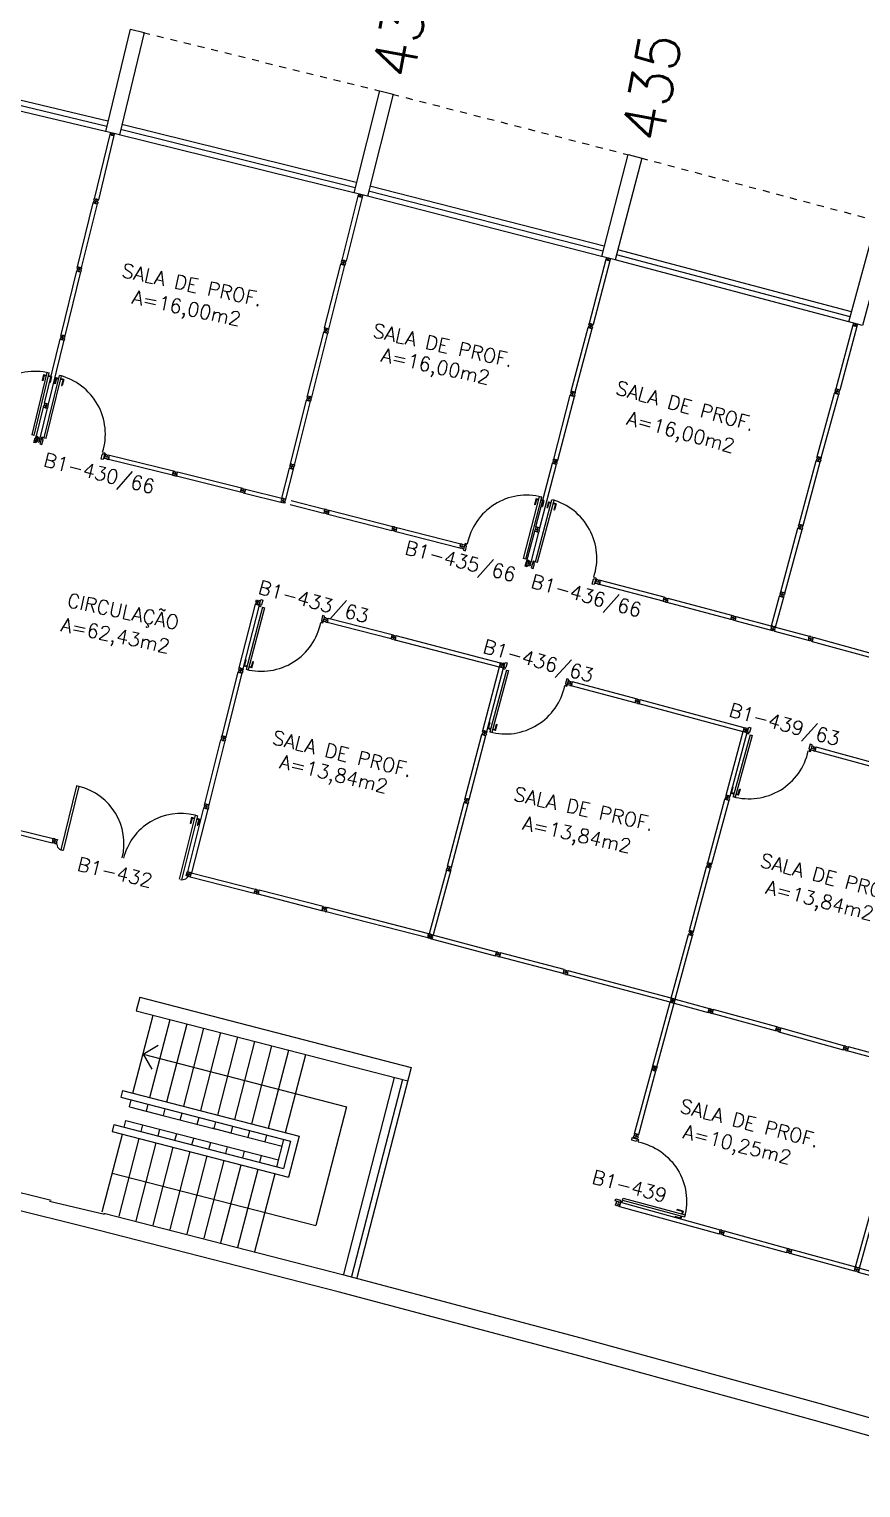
# Model space of a CAD drawing. Extents: x 26 to 324, y 73 to 188.
# Drawn here: x 280.2 to 292.07, y 145.77 to 166.57 of the extents above; entities that cross this region are included whole.
import ezdxf

# ---------------------------------------------------------------- set-up
doc = ezdxf.new("R2010")
doc.units = 0
doc.header["$LTSCALE"] = 0.01
doc.header["$MEASUREMENT"] = 0
doc.linetypes.add('HIDDEN2', pattern=[0.1875, 0.125, -0.0625])
doc.layers.get('0').update_dxf_attribs({"linetype": 'CONTINUOUS'})
doc.layers.get('DEFPOINTS').update_dxf_attribs({"linetype": 'CONTINUOUS'})
for name, color, linetype in [('BANC', 2, 'CONTINUOUS'), ('DIV', 2, 'CONTINUOUS'), ('ESC', 1, 'CONTINUOUS'), ('ESQ', 1, 'CONTINUOUS'), ('ESTR', 3, 'CONTINUOUS'), ('NOPILAR1', 2, 'CONTINUOUS'), ('PROJ', 1, 'HIDDEN2'), ('TEXTO', 2, 'CONTINUOUS'), ('TEXTO-ENDEREÇO', 2, 'CONTINUOUS'), ('USO1', 2, 'CONTINUOUS'), ('ÁREA', 2, 'CONTINUOUS')]:
    doc.layers.add(name, color=color, linetype=linetype)
doc.styles.add('1', font='romans.shx')
doc.styles.add('NOPILAR', font='simplex.shx', dxfattribs={"height": 0.6})
doc.styles.add('UNB-100', font='simplex.shx', dxfattribs={"height": 0.2})
doc.styles.add('UNB-100-1', font='simplex.shx', dxfattribs={"height": 0.2})
doc.dimstyles.new('1-600', dxfattribs={"dimtxt": 1.1, "dimasz": 2.5, "dimexe": 2, "dimexo": 4, "dimgap": 0.2, "dimtad": 1, "dimdec": 0, "dimzin": 4, "dimdsep": 46, "dimlunit": 6, "dimtxsty": '1', "dimblk1": 'NONE', "dimblk2": 'NONE', "dimsah": 1, "dimcen": 0, "dimclrd": 2, "dimclre": 2, "dimclrt": 2, "dimadec": 0, "dimazin": 0, "dimtfac": 1, "dimtdec": 0, "dimtmove": 2, "dimatfit": 3, "dimldrblk": 'NONE', "dimfxl": 0, "dimtolj": 1, "dimtzin": 0, "dimarcsym": 0})

# ---------------------------------------------------------------- blocks, each defined once
blk = doc.blocks.new('DIVMT-SLC')
for p, q in [((-0.03, 0.03), (-0.03, 0.006)), ((-0.008, 0.03), (-0.03, 0.03)), ((-0.0185, 0.006), (-0.03, 0.006)), ((-0.0185, -0.006), (-0.0185, 0.006)), ((-0.008, 0.03), (-0.008, 0.02)), ((-0.008, 0.02), (0.008, 0.02)), ((-0.0051, 0), (0.0051, 0)), ((0.0051, 0), (-0.0051, 0)), ((-0.0051, 0), (0.0051, 0)), ((0, -0.0051), (0, 0.0051)), ((0, 0.0051), (0, -0.0051)), ((0.008, 0.03), (0.008, 0.02)), ((0.008, 0.03), (0.03, 0.03)), ((0.0205, 0.006), (0.03, 0.006)), ((0.0205, -0.006), (0.0205, 0.006)), ((0.0205, 0.006), (0.0205, -0.006)), ((0.0205, 0.006), (0.03, 0.006)), ((0.97, 0.03), (0.03, 0.03)), ((0.03, 0.006), (0.03, 0.03)), ((0.03, -0.03), (0.03, 0.03)), ((0.03, -0.005), (0.03, 0.005)), ((0.97, -0.03), (0.97, 0.03)), ((0.97, 0.03), (0.97, 0.009)), ((0.97, 0.009), (0.97, 0.027)), ((0.9795, 0.006), (0.97, 0.006)), ((0.97, -0.005), (0.97, 0.005)), ((0.9795, 0.006), (0.9795, -0.006)), ((1.0051, 0), (0.9949, 0)), ((1, 0.0051), (1, -0.0051)), ((-0.0185, -0.006), (-0.03, -0.006)), ((-0.03, -0.03), (-0.03, -0.006)), ((-0.008, -0.03), (-0.03, -0.03)), ((-0.008, -0.03), (-0.008, -0.02)), ((-0.008, -0.02), (0.008, -0.02)), ((0.008, -0.03), (0.008, -0.02)), ((0.008, -0.03), (0.03, -0.03)), ((0.0205, -0.006), (0.03, -0.006)), ((0.0205, -0.006), (0.03, -0.006)), ((0.03, -0.006), (0.03, -0.03)), ((0.97, -0.03), (0.03, -0.03)), ((0.9795, -0.006), (0.97, -0.006)), ((0.97, -0.009), (0.97, -0.027))]:
    blk.add_line(p, q)
blk = doc.blocks.new('DIV-SLC')
for p, q in [((-0.0051, 0), (0.0051, 0)), ((0, -0.0051), (0, 0.0051)), ((0.0205, 0.006), (0.03, 0.006)), ((0.0205, -0.006), (0.0205, 0.006)), ((0.03, 0.03), (0.97, 0.03)), ((0.03, 0.03), (0.03, -0.03)), ((0.03, 0.009), (0.03, 0.027)), ((0.03, 0.005), (0.03, -0.005)), ((0.97, 0.03), (0.97, -0.03)), ((0.9795, 0.006), (0.97, 0.006)), ((0.97, 0.005), (0.97, -0.005)), ((0.9795, -0.006), (0.9795, 0.006)), ((1.0051, 0), (0.9949, 0)), ((0.9949, 0), (1.0051, 0)), ((1, -0.0051), (1, 0.0051)), ((0.0205, -0.006), (0.03, -0.006)), ((0.03, -0.03), (0.03, -0.009)), ((0.03, -0.009), (0.03, -0.027)), ((0.03, -0.03), (0.97, -0.03)), ((0.9795, -0.006), (0.97, -0.006))]:
    blk.add_line(p, q)
blk = doc.blocks.new('MTT-SLC')
for p, q in [((-0.008, 0.03), (-0.03, 0.03)), ((-0.03, 0.03), (-0.03, 0.006)), ((-0.0185, 0.006), (-0.03, 0.006)), ((-0.0185, -0.006), (-0.0185, 0.006)), ((-0.008, 0.03), (-0.008, 0.02)), ((-0.008, 0.02), (0.008, 0.02)), ((-0.0051, 0), (0.0051, 0)), ((0, -0.0051), (0, 0.0051)), ((0.008, 0.03), (0.03, 0.03)), ((0.008, 0.03), (0.008, 0.02)), ((0.0205, -0.006), (0.0205, 0.006)), ((0.0205, 0.006), (0.03, 0.006)), ((0.03, 0.006), (0.03, 0.03)), ((-0.03, -0.03), (-0.03, -0.006)), ((-0.0185, -0.006), (-0.03, -0.006)), ((-0.008, -0.03), (-0.03, -0.03)), ((-0.008, -0.02), (0.008, -0.02)), ((-0.008, -0.03), (-0.008, -0.02)), ((0.008, -0.03), (0.008, -0.02)), ((0.008, -0.03), (0.03, -0.03)), ((0.0205, -0.006), (0.03, -0.006)), ((0.03, -0.006), (0.03, -0.03))]:
    blk.add_line(p, q)
blk = doc.blocks.new('PDVDP-SLC')
for p, q in [((0.112, 0.84), (0.112, -0.1)), ((0.147, 0.84), (0.112, 0.84)), ((0.147, 0.84), (0.147, -0.1)), ((1.853, 0.84), (1.888, 0.84)), ((1.853, 0.84), (1.853, -0.1)), ((1.888, 0.84), (1.888, -0.1)), ((0.009, 0), (-0.009, 0)), ((0, -0.012), (0, 0.01)), ((0.147, -0.1), (0.112, -0.1))]:
    blk.add_line(p, q)
for centre, radius, start, end in [((0.148, -0.002), 0.843, 0, 90), ((1.853, -0.002), 0.843, 90, 180), ((0.131, 0), 0.101, 180, 270), ((1.87, 0), 0.101, 270, 0)]:
    blk.add_arc(centre, radius, start, end)
blk = doc.blocks.new('ESCBSL-SLC')
for p, q in [((0.005, 3.105), (4.007, 3.105)), ((0.005, 3.105), (0.005, 2.905)), ((4.007, 3.105), (4.007, 0.005)), ((0.005, 2.905), (4.007, 2.905)), ((0.254, 1.755), (0.254, 2.905)), ((0.504, 1.755), (0.504, 2.905)), ((0.754, 1.755), (0.754, 2.905)), ((1.004, 1.755), (1.004, 2.905)), ((1.254, 1.755), (1.254, 2.905)), ((1.504, 1.755), (1.504, 2.905)), ((1.754, 1.755), (1.754, 2.905)), ((2.004, 1.755), (2.004, 2.905)), ((2.254, 1.755), (2.254, 2.905)), ((2.504, 1.755), (2.504, 2.905)), ((3.807, 2.905), (3.807, 0.005)), ((3.927, 2.905), (3.927, 0.005)), ((0.102, 1.755), (2.702, 1.755)), ((0.102, 1.755), (0.102, 1.655)), ((2.702, 1.755), (2.702, 1.152)), ((0.102, 1.655), (2.602, 1.655)), ((0.254, 1.555), (0.254, 1.655)), ((0.254, 1.555), (0.747, 1.555)), ((0.504, 1.555), (0.504, 1.655)), ((0.747, 1.555), (1.533, 1.555)), ((0.754, 1.555), (0.754, 1.655)), ((1.004, 1.555), (1.004, 1.655)), ((1.254, 1.555), (1.254, 1.655)), ((1.468, 1.555), (1.745, 1.555)), ((1.504, 1.555), (1.504, 1.655)), ((1.745, 1.555), (2.504, 1.555)), ((1.754, 1.555), (1.754, 1.655)), ((2.004, 1.555), (2.004, 1.655)), ((2.254, 1.555), (2.254, 1.655)), ((2.504, 1.252), (2.504, 1.655)), ((2.602, 1.655), (2.602, 1.252)), ((0.102, 1.252), (2.602, 1.252)), ((0.102, 1.252), (0.102, 1.152)), ((0.254, 1.352), (2.504, 1.352)), ((0.254, 1.252), (0.254, 1.352)), ((0.504, 1.252), (0.504, 1.352)), ((0.754, 1.252), (0.754, 1.352)), ((1.004, 1.252), (1.004, 1.352)), ((1.254, 1.252), (1.254, 1.352)), ((1.504, 1.252), (1.504, 1.352)), ((1.754, 1.252), (1.754, 1.352)), ((2.004, 1.252), (2.004, 1.352)), ((2.254, 1.252), (2.254, 1.352)), ((0.102, 1.152), (2.702, 1.152)), ((0.254, 0.005), (0.254, 1.152)), ((0.504, 0.005), (0.504, 1.152)), ((0.754, 0.005), (0.754, 1.152)), ((1.004, 0.005), (1.004, 1.152)), ((1.254, 0.005), (1.254, 1.152)), ((1.504, 0.005), (1.504, 1.152)), ((1.754, 0.005), (1.754, 1.152)), ((2.004, 0.005), (2.004, 1.152)), ((2.254, 0.005), (2.254, 1.152)), ((2.504, 0.005), (2.504, 1.152))]:
    blk.add_line(p, q)
blk = doc.blocks.new('PDV2E-SLC')
at = {"layer": 'DIV', "color": 1}
for p, q in [((0.023, 0.925), (0.063, 0.925)), ((0.023, 0.925), (0.023, 0.835)), ((0.033, 0.835), (0.023, 0.835)), ((0.033, 0.915), (0.063, 0.915)), ((0.033, 0.915), (0.033, 0.835)), ((0.138, 0.925), (0.097, 0.925)), ((0.128, 0.915), (0.097, 0.915)), ((0.128, 0.915), (0.128, 0.835)), ((0.128, 0.835), (0.137, 0.835)), ((0.138, 0.925), (0.138, 0.835))]:
    blk.add_line(p, q, dxfattribs=at)
at = {"layer": 'DIV'}
for p, q in [((0.065, 0.05), (0.065, 0.965)), ((0.095, 0.965), (0.065, 0.965)), ((0.095, 0.05), (0.095, 0.965)), ((0.049, 0.05), (0.029, 0.05)), ((0.029, 0.05), (0.029, 0.035)), ((0.029, 0.035), (0.029, -0.035)), ((0.049, 0.02), (0.049, 0.05)), ((0.049, 0.02), (0.059, 0.02)), ((0.059, -0.05), (0.059, 0.02)), ((0.065, 0.05), (0.095, 0.05)), ((0.928, -0.05), (0.928, 0.02)), ((0.938, 0.02), (0.928, 0.02)), ((0.938, 0.05), (0.958, 0.05)), ((0.938, 0.02), (0.938, 0.05)), ((0.958, 0.05), (0.958, 0.035)), ((0.958, 0.035), (0.958, -0.035)), ((0.029, -0.035), (0.029, -0.05)), ((0.029, -0.05), (0.059, -0.05)), ((0.958, -0.05), (0.928, -0.05)), ((0.958, -0.035), (0.958, -0.05))]:
    blk.add_line(p, q, dxfattribs=at)
at = {"layer": 'DIV', "color": 1}
blk.add_arc((0.062, 0.1), 0.865, 356.6786, 90, dxfattribs=at)
blk = doc.blocks.new('DIVINI-SLC')
for p, q in [((-0.005, 0), (0.005, 0)), ((-0.005, 0), (0.005, 0)), ((0.008, 0.02), (0, 0.02)), ((0, 0.001), (0, 0.02)), ((0, -0.005), (0, 0.005)), ((0, -0.005), (0, 0.005)), ((0, -0.02), (0, 0.001)), ((0.008, 0.03), (0.03, 0.03)), ((0.008, 0.03), (0.008, 0.02)), ((0.02, 0.006), (0.03, 0.006)), ((0.02, 0.006), (0.02, -0.006)), ((0.02, -0.006), (0.02, 0.006)), ((0.02, 0.006), (0.03, 0.006)), ((0.02, -0.004), (0.02, 0.004)), ((0.023, 0.006), (0.027, 0.006)), ((0.03, -0.03), (0.03, 0.03)), ((0.03, 0.03), (0.03, -0.03)), ((0.03, 0.03), (0.97, 0.03)), ((0.03, 0.009), (0.03, 0.027)), ((0.03, 0.009), (0.03, 0.027)), ((0.03, -0.005), (0.03, 0.005)), ((0.03, 0.005), (0.03, -0.005)), ((0.97, 0.03), (0.97, -0.03)), ((0.98, 0.006), (0.97, 0.006)), ((0.97, 0.005), (0.97, -0.005)), ((0.98, -0.006), (0.98, 0.006)), ((0.995, 0), (1.005, 0)), ((1.005, 0), (0.995, 0)), ((1, -0.005), (1, 0.005)), ((0, -0.02), (0.008, -0.02)), ((0.008, -0.03), (0.008, -0.02)), ((0.008, -0.03), (0.03, -0.03)), ((0.02, -0.006), (0.03, -0.006)), ((0.02, -0.006), (0.03, -0.006)), ((0.023, -0.006), (0.027, -0.006)), ((0.03, -0.009), (0.03, -0.027)), ((0.03, -0.009), (0.03, -0.027)), ((0.03, -0.03), (0.03, -0.009)), ((0.03, -0.03), (0.97, -0.03)), ((0.98, -0.006), (0.97, -0.006))]:
    blk.add_line(p, q)
blk = doc.blocks.new('MDIVMT-SLC')
for p, q in [((-0.03, 0.03), (-0.03, 0.006)), ((-0.008, 0.03), (-0.03, 0.03)), ((-0.0185, 0.006), (-0.03, 0.006)), ((-0.0185, -0.006), (-0.0185, 0.006)), ((-0.008, 0.03), (-0.008, 0.02)), ((-0.008, 0.02), (0.008, 0.02)), ((-0.0051, 0), (0.0051, 0)), ((-0.0051, 0), (0.0051, 0)), ((0, -0.0051), (0, 0.0051)), ((0, -0.0051), (0, 0.0051)), ((0.008, 0.03), (0.008, 0.02)), ((0.008, 0.03), (0.03, 0.03)), ((0.0205, 0.006), (0.03, 0.006)), ((0.0205, -0.006), (0.0205, 0.006)), ((0.0205, 0.006), (0.03, 0.006)), ((0.0205, -0.006), (0.0205, 0.006)), ((0.03, 0.03), (0.03, -0.03)), ((0.03, 0.03), (0.47, 0.03)), ((0.03, 0.006), (0.03, 0.03)), ((0.03, 0.009), (0.03, 0.027)), ((0.03, 0.005), (0.03, -0.005)), ((0.47, 0.03), (0.47, -0.03)), ((0.4795, 0.006), (0.47, 0.006)), ((0.47, 0.005), (0.47, -0.005)), ((0.4795, -0.006), (0.4795, 0.006)), ((0.4949, 0), (0.5051, 0)), ((0.5051, 0), (0.4949, 0)), ((0.5, -0.0051), (0.5, 0.0051)), ((-0.0185, -0.006), (-0.03, -0.006)), ((-0.03, -0.03), (-0.03, -0.006)), ((-0.008, -0.03), (-0.03, -0.03)), ((-0.008, -0.03), (-0.008, -0.02)), ((-0.008, -0.02), (0.008, -0.02)), ((0.008, -0.03), (0.008, -0.02)), ((0.008, -0.03), (0.03, -0.03)), ((0.0205, -0.006), (0.03, -0.006)), ((0.0205, -0.006), (0.03, -0.006)), ((0.03, -0.006), (0.03, -0.03)), ((0.03, -0.03), (0.03, -0.009)), ((0.03, -0.009), (0.03, -0.027)), ((0.03, -0.03), (0.47, -0.03)), ((0.4795, -0.006), (0.47, -0.006))]:
    blk.add_line(p, q)
blk = doc.blocks.new('PDV2D-SLC')
at = {"layer": 'DIV'}
for p, q in [((0.03, 0.05), (0.06, 0.05)), ((0.03, 0.035), (0.03, 0.05)), ((0.03, -0.035), (0.03, 0.035)), ((0.06, 0.05), (0.06, -0.02)), ((0.941, 0.05), (0.941, -0.02)), ((0.971, 0.05), (0.941, 0.05)), ((0.971, 0.035), (0.971, 0.05)), ((0.971, -0.035), (0.971, 0.035)), ((0.03, -0.05), (0.03, -0.035)), ((0.05, -0.05), (0.03, -0.05)), ((0.05, -0.02), (0.06, -0.02)), ((0.05, -0.02), (0.05, -0.05)), ((0.079, -0.05), (0.109, -0.05)), ((0.079, -0.05), (0.079, -0.965)), ((0.109, -0.05), (0.109, -0.965)), ((0.951, -0.02), (0.941, -0.02)), ((0.951, -0.02), (0.951, -0.05)), ((0.951, -0.05), (0.971, -0.05)), ((0.971, -0.05), (0.971, -0.035)), ((0.109, -0.965), (0.079, -0.965))]:
    blk.add_line(p, q, dxfattribs=at)
at = {"layer": 'DIV', "color": 1}
for p, q in [((0.036, -0.925), (0.036, -0.835)), ((0.046, -0.835), (0.036, -0.835)), ((0.036, -0.925), (0.076, -0.925)), ((0.046, -0.915), (0.046, -0.835)), ((0.046, -0.915), (0.076, -0.915)), ((0.141, -0.915), (0.111, -0.915)), ((0.151, -0.925), (0.111, -0.925)), ((0.141, -0.915), (0.141, -0.835)), ((0.141, -0.835), (0.151, -0.835)), ((0.151, -0.925), (0.151, -0.835))]:
    blk.add_line(p, q, dxfattribs=at)
blk.add_arc((0.076, -0.1), 0.865, 270, 3.3214, dxfattribs=at)
blk = doc.blocks.new('*D31')
at = {"color": 2, "linetype": 'ByBlock'}
for p, q in [((264.745, 174.395), (265.62, 178.807)), ((300.445, 165.72), (301.692, 170.041))]:
    blk.add_line(p, q, dxfattribs=at)
blk.add_arc((180.759, -249.008), 434.15, 73.90244, 78.78048, dxfattribs=at)
at = {"layer": 'DEFPOINTS', "color": 0, "linetype": 'ByBlock'}
for p in [(289.253, 171.368), (263.967, 170.471), (263.675, 169), (299.336, 161.877), (298.92, 160.435)]:
    blk.add_point(p, dxfattribs=at)
at = {"color": 2, "linetype": 'ByBlock', "insert": (283.498, 173.772), "char_height": 1.1, "attachment_point": 5, "rotation": 346.3415, "style": '1'}
blk.add_mtext('\\A1;Serviço Social', dxfattribs=at)
blk = doc.blocks.new('_NONE')
at = {"color": 0, "linetype": 'ByBlock'}
blk.add_circle((0, 0), 0.25, dxfattribs=at)
blk = doc.blocks.new('PILAR-SLC')
blk.add_lwpolyline([(0.2, 0), (0.2, -1.5), (0, -1.5), (0, 0)], close=True)

msp = doc.modelspace()

# ---------------------------------------------------------------- linework, layer by layer
at = {"layer": 'BANC'}
for p, q in [((280.517, 149.867), (277.848, 150.528)), ((281.203, 149.44), (277.788, 150.285)), ((280.49, 149.856), (281.279, 149.673)), ((284.673, 148.808), (281.265, 149.682)), ((284.611, 148.566), (281.203, 149.44)), ((288.076, 147.904), (284.675, 148.807)), ((288.011, 147.662), (284.611, 148.566)), ((291.47, 146.971), (288.078, 147.903)), ((291.404, 146.73), (288.011, 147.662)), ((294.857, 146.009), (291.472, 146.971)), ((294.789, 145.769), (291.404, 146.73))]:
    msp.add_line(p, q, dxfattribs=at)
at = {"layer": 'DIV'}
for p, q in [((283.929, 160.372), (283.915, 160.314)), ((283.924, 160.348), (283.921, 160.338)), ((283.93, 160.335), (283.921, 160.337)), ((283.933, 160.346), (283.924, 160.349)), ((283.93, 160.335), (283.933, 160.346)), ((283.947, 160.337), (283.956, 160.334)), ((283.956, 160.334), (283.947, 160.337)), ((283.95, 160.331), (283.953, 160.341)), ((283.216, 159.969), (283.221, 159.992)), ((283.233, 159.989), (283.221, 159.992)), ((283.23, 160.027), (283.224, 160.004)), ((283.235, 160.001), (283.224, 160.004)), ((283.251, 160.022), (283.23, 160.027)), ((283.233, 159.989), (283.235, 160.001)), ((283.247, 159.992), (283.257, 159.989)), ((283.247, 159.992), (283.257, 159.989)), ((283.251, 160.022), (283.249, 160.012)), ((283.249, 160.012), (283.264, 160.008)), ((283.251, 159.986), (283.253, 159.996)), ((283.251, 159.986), (283.253, 159.996)), ((283.267, 160.018), (283.264, 160.008)), ((283.267, 160.018), (283.288, 160.013)), ((283.27, 159.98), (283.273, 159.992)), ((283.27, 159.98), (283.273, 159.992)), ((283.273, 159.992), (283.283, 159.989)), ((283.273, 159.992), (283.283, 159.989)), ((283.288, 160.013), (283.274, 159.954)), ((283.282, 159.988), (283.28, 159.979)), ((283.283, 159.989), (283.288, 160.013)), ((283.283, 159.992), (283.288, 160.01)), ((283.288, 160.013), (283.826, 159.881)), ((283.237, 159.963), (283.216, 159.969)), ((283.237, 159.963), (283.239, 159.973)), ((283.239, 159.973), (283.255, 159.969)), ((283.253, 159.96), (283.255, 159.969)), ((283.253, 159.96), (283.274, 159.954)), ((283.27, 159.98), (283.28, 159.978)), ((283.27, 159.98), (283.28, 159.978)), ((283.28, 159.978), (283.274, 159.954)), ((283.274, 159.954), (283.279, 159.975)), ((283.274, 159.954), (283.812, 159.823)), ((283.279, 159.975), (283.275, 159.957)), ((283.925, 159.794), (284.407, 159.67)), ((283.94, 159.852), (284.422, 159.728)), ((284.422, 159.728), (284.407, 159.67)), ((284.413, 159.694), (284.407, 159.67)), ((284.428, 159.665), (284.407, 159.67)), ((284.415, 159.704), (284.413, 159.695)), ((284.422, 159.691), (284.413, 159.694)), ((284.422, 159.691), (284.413, 159.694)), ((284.416, 159.705), (284.422, 159.728)), ((284.425, 159.703), (284.416, 159.705)), ((284.425, 159.703), (284.416, 159.705)), ((284.443, 159.723), (284.422, 159.728)), ((284.422, 159.691), (284.425, 159.703)), ((284.425, 159.703), (284.422, 159.691)), ((284.428, 159.665), (284.43, 159.675)), ((284.446, 159.671), (284.43, 159.675)), ((284.448, 159.691), (284.438, 159.693)), ((284.438, 159.693), (284.448, 159.691)), ((284.448, 159.691), (284.438, 159.693)), ((284.443, 159.723), (284.44, 159.713)), ((284.456, 159.709), (284.44, 159.713)), ((284.442, 159.687), (284.444, 159.697)), ((284.444, 159.697), (284.442, 159.687)), ((284.443, 159.661), (284.446, 159.671)), ((284.443, 159.661), (284.465, 159.655)), ((284.458, 159.719), (284.456, 159.709)), ((284.458, 159.719), (284.48, 159.714)), ((284.463, 159.693), (284.46, 159.682)), ((284.46, 159.682), (284.471, 159.679)), ((284.463, 159.693), (284.474, 159.69)), ((284.465, 159.655), (284.471, 159.679)), ((284.48, 159.714), (284.474, 159.69)), ((290.924, 158.546), (290.908, 158.488)), ((290.924, 158.546), (290.908, 158.488)), ((290.924, 158.509), (290.914, 158.511)), ((290.924, 158.509), (290.914, 158.511)), ((290.917, 158.522), (290.915, 158.512)), ((290.917, 158.522), (290.915, 158.512)), ((290.927, 158.521), (290.918, 158.523)), ((290.927, 158.521), (290.918, 158.523)), ((290.924, 158.509), (290.927, 158.521)), ((290.924, 158.509), (290.927, 158.521)), ((290.95, 158.508), (290.94, 158.511)), ((290.94, 158.511), (290.95, 158.508)), ((290.94, 158.511), (290.95, 158.508)), ((290.95, 158.508), (290.94, 158.511)), ((290.944, 158.505), (290.946, 158.514)), ((290.944, 158.505), (290.946, 158.514)), ((290.211, 158.153), (290.218, 158.176)), ((290.233, 158.148), (290.211, 158.153)), ((290.229, 158.174), (290.218, 158.176)), ((290.227, 158.211), (290.221, 158.188)), ((290.232, 158.185), (290.221, 158.188)), ((290.248, 158.206), (290.227, 158.211)), ((290.229, 158.174), (290.232, 158.185)), ((290.233, 158.148), (290.235, 158.157)), ((290.235, 158.157), (290.251, 158.153)), ((290.243, 158.176), (290.253, 158.173)), ((290.243, 158.176), (290.253, 158.173)), ((290.248, 158.206), (290.245, 158.196)), ((290.245, 158.196), (290.261, 158.192)), ((290.247, 158.17), (290.249, 158.18)), ((290.247, 158.17), (290.249, 158.18)), ((290.248, 158.144), (290.251, 158.153)), ((290.248, 158.144), (290.269, 158.138)), ((290.263, 158.202), (290.261, 158.192)), ((290.263, 158.202), (290.285, 158.196)), ((290.266, 158.164), (290.269, 158.175)), ((290.266, 158.164), (290.269, 158.175)), ((290.266, 158.164), (290.276, 158.161)), ((290.266, 158.164), (290.276, 158.161)), ((290.285, 158.196), (290.269, 158.138)), ((290.269, 158.175), (290.279, 158.173)), ((290.269, 158.175), (290.279, 158.173)), ((290.276, 158.161), (290.269, 158.138)), ((290.269, 158.138), (290.275, 158.158)), ((290.269, 158.138), (290.805, 157.997)), ((290.275, 158.158), (290.27, 158.141)), ((290.278, 158.172), (290.276, 158.162)), ((290.279, 158.173), (290.285, 158.196)), ((290.279, 158.176), (290.284, 158.193)), ((290.285, 158.196), (290.821, 158.055)), ((285.38, 157.934), (285.374, 157.911)), ((285.385, 157.908), (285.374, 157.911)), ((285.401, 157.929), (285.38, 157.934)), ((285.382, 157.896), (285.385, 157.908)), ((285.401, 157.929), (285.399, 157.919)), ((285.399, 157.919), (285.415, 157.915)), ((285.417, 157.925), (285.415, 157.915)), ((285.417, 157.925), (285.438, 157.919)), ((285.423, 157.861), (285.438, 157.919)), ((285.432, 157.896), (285.438, 157.919)), ((286.926, 157.533), (285.438, 157.919)), ((290.835, 157.989), (291.314, 157.857)), ((290.851, 158.046), (291.33, 157.915)), ((291.33, 157.915), (291.314, 157.857)), ((291.324, 157.892), (291.33, 157.915)), ((291.351, 157.909), (291.33, 157.915)), ((291.351, 157.909), (291.349, 157.9)), ((285.365, 157.876), (285.371, 157.899)), ((285.387, 157.87), (285.365, 157.876)), ((285.382, 157.896), (285.371, 157.899)), ((285.387, 157.87), (285.389, 157.88)), ((285.389, 157.88), (285.405, 157.876)), ((285.397, 157.899), (285.407, 157.896)), ((285.407, 157.896), (285.397, 157.899)), ((285.397, 157.899), (285.407, 157.896)), ((285.403, 157.903), (285.401, 157.893)), ((285.401, 157.893), (285.403, 157.903)), ((285.402, 157.867), (285.405, 157.876)), ((285.402, 157.867), (285.423, 157.861)), ((285.423, 157.898), (285.42, 157.887)), ((285.42, 157.887), (285.423, 157.898)), ((285.42, 157.887), (285.429, 157.884)), ((285.42, 157.887), (285.429, 157.884)), ((285.423, 157.898), (285.432, 157.896)), ((285.423, 157.898), (285.432, 157.896)), ((285.429, 157.884), (285.423, 157.861)), ((286.911, 157.475), (285.423, 157.861)), ((285.43, 157.885), (285.432, 157.895)), ((291.321, 157.88), (291.314, 157.857)), ((291.336, 157.851), (291.314, 157.857)), ((291.324, 157.891), (291.321, 157.881)), ((291.33, 157.878), (291.321, 157.88)), ((291.33, 157.878), (291.321, 157.88)), ((291.333, 157.889), (291.324, 157.892)), ((291.333, 157.889), (291.324, 157.892)), ((291.333, 157.889), (291.33, 157.878)), ((291.33, 157.878), (291.333, 157.889)), ((291.336, 157.851), (291.338, 157.861)), ((291.354, 157.857), (291.338, 157.861)), ((291.356, 157.877), (291.346, 157.879)), ((291.346, 157.879), (291.356, 157.877)), ((291.356, 157.877), (291.346, 157.879)), ((291.364, 157.895), (291.349, 157.9)), ((291.353, 157.883), (291.35, 157.873)), ((291.35, 157.873), (291.353, 157.883)), ((291.351, 157.847), (291.354, 157.857)), ((291.351, 157.847), (291.372, 157.841)), ((291.367, 157.905), (291.364, 157.895)), ((291.367, 157.905), (291.388, 157.899)), ((291.371, 157.879), (291.367, 157.867)), ((291.367, 157.867), (291.379, 157.864)), ((291.371, 157.879), (291.382, 157.876)), ((291.372, 157.841), (291.379, 157.864)), ((291.388, 157.899), (291.382, 157.876)), ((286.911, 157.475), (286.926, 157.533)), ((286.916, 157.496), (286.912, 157.478)), ((286.917, 157.499), (286.92, 157.509)), ((286.926, 157.496), (286.917, 157.498)), ((286.929, 157.508), (286.92, 157.51)), ((286.926, 157.533), (286.921, 157.513)), ((286.921, 157.513), (286.925, 157.53)), ((286.929, 157.508), (286.926, 157.496)), ((286.953, 157.496), (286.943, 157.498)), ((286.949, 157.502), (286.946, 157.492)), ((288.845, 156.966), (288.851, 156.989)), ((288.866, 156.96), (288.845, 156.966)), ((288.862, 156.986), (288.851, 156.989)), ((288.86, 157.024), (288.854, 157.001)), ((288.865, 156.998), (288.854, 157.001)), ((288.882, 157.018), (288.86, 157.024)), ((288.862, 156.986), (288.865, 156.998)), ((288.866, 156.96), (288.869, 156.97)), ((288.869, 156.97), (288.884, 156.966)), ((288.877, 156.988), (288.887, 156.986)), ((288.887, 156.986), (288.877, 156.988)), ((288.877, 156.988), (288.887, 156.986)), ((288.882, 157.018), (288.879, 157.009)), ((288.879, 157.009), (288.895, 157.004)), ((288.883, 156.992), (288.88, 156.982)), ((288.88, 156.982), (288.883, 156.992)), ((288.882, 156.956), (288.884, 156.966)), ((288.882, 156.956), (288.903, 156.95)), ((288.897, 157.014), (288.895, 157.004)), ((288.897, 157.014), (288.918, 157.008)), ((288.903, 156.988), (288.9, 156.976)), ((288.9, 156.976), (288.903, 156.988)), ((288.9, 156.976), (288.909, 156.974)), ((288.9, 156.976), (288.909, 156.974)), ((288.903, 156.95), (288.918, 157.008)), ((288.903, 156.988), (288.912, 156.985)), ((288.903, 156.988), (288.912, 156.985)), ((288.909, 156.974), (288.903, 156.95)), ((290.387, 156.552), (288.903, 156.95)), ((288.909, 156.975), (288.912, 156.984)), ((288.912, 156.985), (288.918, 157.008)), ((290.403, 156.61), (288.918, 157.008)), ((290.387, 156.552), (290.403, 156.61)), ((290.393, 156.572), (290.388, 156.555)), ((290.394, 156.576), (290.396, 156.586)), ((290.403, 156.573), (290.394, 156.575)), ((290.403, 156.61), (290.397, 156.59)), ((290.397, 156.59), (290.402, 156.607)), ((290.406, 156.584), (290.397, 156.587)), ((290.406, 156.584), (290.403, 156.573)), ((290.429, 156.572), (290.419, 156.575)), ((290.425, 156.578), (290.423, 156.568)), ((282.52, 155.333), (282.499, 155.245)), ((282.508, 155.243), (282.499, 155.245)), ((282.527, 155.321), (282.508, 155.243)), ((282.52, 155.333), (282.559, 155.323)), ((282.527, 155.321), (282.556, 155.314)), ((282.573, 155.361), (282.602, 155.354)), ((282.62, 155.298), (282.59, 155.305)), ((282.632, 155.306), (282.593, 155.315)), ((282.62, 155.298), (282.601, 155.221)), ((282.601, 155.221), (282.61, 155.218)), ((282.632, 155.306), (282.61, 155.218)), ((282.444, 154.497), (282.458, 154.555)), ((282.449, 154.517), (282.445, 154.5)), ((282.45, 154.521), (282.452, 154.531)), ((282.459, 154.518), (282.45, 154.52)), ((282.458, 154.555), (282.453, 154.535)), ((282.453, 154.535), (282.458, 154.552)), ((282.462, 154.53), (282.453, 154.532)), ((282.462, 154.53), (282.459, 154.518)), ((282.485, 154.518), (282.475, 154.52)), ((282.481, 154.524), (282.479, 154.514)), ((285.887, 153.614), (284.437, 153.986)), ((285.902, 153.672), (284.452, 154.044)), ((285.887, 153.614), (285.902, 153.672)), ((285.892, 153.634), (285.887, 153.617)), ((285.893, 153.638), (285.895, 153.648)), ((285.902, 153.635), (285.893, 153.637)), ((285.902, 153.672), (285.896, 153.652)), ((285.896, 153.652), (285.901, 153.669)), ((285.905, 153.646), (285.896, 153.649)), ((285.905, 153.646), (285.902, 153.635)), ((285.928, 153.634), (285.918, 153.637)), ((285.924, 153.64), (285.922, 153.63)), ((287.818, 153.101), (287.824, 153.124)), ((287.835, 153.121), (287.824, 153.124)), ((287.833, 153.159), (287.827, 153.136)), ((287.838, 153.133), (287.827, 153.136)), ((287.854, 153.153), (287.833, 153.159)), ((287.835, 153.121), (287.838, 153.133)), ((287.849, 153.124), (287.859, 153.121)), ((287.859, 153.121), (287.849, 153.124)), ((287.849, 153.124), (287.859, 153.121)), ((287.854, 153.153), (287.852, 153.144)), ((287.852, 153.144), (287.867, 153.14)), ((287.856, 153.127), (287.853, 153.117)), ((287.853, 153.117), (287.856, 153.127)), ((287.87, 153.149), (287.867, 153.14)), ((287.87, 153.149), (287.891, 153.144)), ((287.876, 153.123), (287.873, 153.111)), ((287.873, 153.111), (287.876, 153.123)), ((287.876, 153.086), (287.891, 153.144)), ((287.876, 153.123), (287.885, 153.12)), ((287.876, 153.123), (287.885, 153.12)), ((287.885, 153.12), (287.891, 153.144)), ((289.36, 152.754), (287.891, 153.144)), ((287.839, 153.095), (287.818, 153.101)), ((287.839, 153.095), (287.841, 153.105)), ((287.841, 153.105), (287.857, 153.101)), ((287.854, 153.091), (287.857, 153.101)), ((287.854, 153.091), (287.876, 153.086)), ((287.873, 153.111), (287.882, 153.109)), ((287.873, 153.111), (287.882, 153.109)), ((287.882, 153.109), (287.876, 153.086)), ((289.345, 152.696), (287.876, 153.086)), ((287.882, 153.11), (287.885, 153.119)), ((289.377, 152.719), (289.387, 152.717)), ((289.383, 152.723), (289.38, 152.713)), ((289.403, 152.718), (289.4, 152.707)), ((289.4, 152.707), (289.409, 152.704)), ((289.403, 152.681), (289.418, 152.739)), ((289.403, 152.718), (289.412, 152.716)), ((289.409, 152.705), (289.412, 152.715)), ((289.418, 152.739), (289.413, 152.719)), ((289.413, 152.719), (289.418, 152.736)), ((289.418, 152.739), (289.902, 152.607)), ((289.408, 152.701), (289.403, 152.684)), ((289.403, 152.681), (289.886, 152.549)), ((289.886, 152.549), (289.902, 152.607)), ((289.893, 152.572), (289.886, 152.549)), ((289.908, 152.543), (289.886, 152.549)), ((289.893, 152.573), (289.896, 152.582)), ((289.902, 152.569), (289.893, 152.572)), ((289.902, 152.569), (289.893, 152.572)), ((289.896, 152.583), (289.902, 152.607)), ((289.905, 152.581), (289.896, 152.583)), ((289.905, 152.581), (289.896, 152.583)), ((289.923, 152.601), (289.902, 152.607)), ((289.905, 152.581), (289.902, 152.569)), ((289.902, 152.569), (289.905, 152.581)), ((289.908, 152.543), (289.91, 152.553)), ((289.926, 152.548), (289.91, 152.553)), ((289.928, 152.568), (289.918, 152.571)), ((289.918, 152.571), (289.928, 152.568)), ((289.928, 152.568), (289.918, 152.571)), ((289.923, 152.601), (289.921, 152.591)), ((289.936, 152.587), (289.921, 152.591)), ((289.925, 152.575), (289.922, 152.565)), ((289.922, 152.565), (289.925, 152.575)), ((289.923, 152.539), (289.926, 152.548)), ((289.923, 152.539), (289.944, 152.533)), ((289.939, 152.597), (289.936, 152.587)), ((289.939, 152.597), (289.96, 152.591)), ((289.94, 152.559), (289.943, 152.571)), ((289.94, 152.559), (289.951, 152.556)), ((289.943, 152.571), (289.954, 152.568)), ((289.944, 152.533), (289.951, 152.556)), ((289.96, 152.591), (289.954, 152.568)), ((289.084, 151.73), (289.1, 151.788)), ((289.09, 151.75), (289.085, 151.733)), ((289.1, 151.751), (289.09, 151.753)), ((289.091, 151.754), (289.093, 151.764)), ((289.103, 151.762), (289.093, 151.765)), ((289.1, 151.788), (289.094, 151.768)), ((289.094, 151.768), (289.099, 151.785)), ((289.103, 151.762), (289.1, 151.751)), ((289.126, 151.75), (289.116, 151.753)), ((289.122, 151.756), (289.12, 151.746)), ((288.597, 149.821), (288.607, 149.819)), ((288.6, 149.815), (288.603, 149.825)), ((288.62, 149.809), (288.623, 149.82)), ((288.62, 149.809), (288.629, 149.806)), ((288.639, 149.841), (288.623, 149.783)), ((288.623, 149.82), (288.632, 149.818)), ((288.623, 149.783), (288.628, 149.803)), ((288.628, 149.803), (288.624, 149.786)), ((288.632, 149.817), (288.629, 149.807)), ((288.633, 149.821), (288.638, 149.838)), ((288.639, 149.841), (290.06, 149.45)), ((288.623, 149.783), (290.044, 149.392)), ((290.06, 149.45), (290.044, 149.392)), ((290.051, 149.415), (290.044, 149.392)), ((290.066, 149.387), (290.044, 149.392)), ((290.054, 149.426), (290.051, 149.416)), ((290.06, 149.413), (290.051, 149.415)), ((290.06, 149.413), (290.051, 149.415)), ((290.054, 149.427), (290.06, 149.45)), ((290.063, 149.425), (290.054, 149.427)), ((290.063, 149.425), (290.054, 149.427)), ((290.082, 149.444), (290.06, 149.45)), ((290.063, 149.425), (290.06, 149.413)), ((290.06, 149.413), (290.063, 149.425)), ((290.066, 149.387), (290.068, 149.396)), ((290.084, 149.392), (290.068, 149.396)), ((290.086, 149.412), (290.076, 149.415)), ((290.076, 149.415), (290.086, 149.412)), ((290.086, 149.412), (290.076, 149.415)), ((290.082, 149.444), (290.079, 149.435)), ((290.094, 149.43), (290.079, 149.435)), ((290.083, 149.418), (290.08, 149.408)), ((290.08, 149.408), (290.083, 149.418)), ((290.081, 149.382), (290.084, 149.392)), ((290.081, 149.382), (290.102, 149.376)), ((290.097, 149.44), (290.094, 149.43)), ((290.097, 149.44), (290.118, 149.434)), ((290.101, 149.414), (290.098, 149.403)), ((290.098, 149.403), (290.109, 149.4)), ((290.101, 149.414), (290.112, 149.411)), ((290.102, 149.376), (290.109, 149.4)), ((290.118, 149.434), (290.112, 149.411))]:
    msp.add_line(p, q, dxfattribs=at)
at = {"layer": 'ESC'}
for p, q in [((281.827, 151.955), (282.042, 152.082)), ((281.827, 151.955), (284.731, 151.204)), ((281.827, 151.955), (281.954, 151.74)), ((284.731, 151.204), (284.293, 149.508)), ((281.388, 150.259), (284.293, 149.508))]:
    msp.add_line(p, q, dxfattribs=at)
at = {"layer": 'ESQ'}
for p, q in [((281.326, 165.26), (277.972, 166.06)), ((281.291, 165.114), (277.937, 165.914)), ((281.309, 165.187), (277.955, 165.987)), ((284.869, 164.384), (281.522, 165.213)), ((284.833, 164.239), (281.486, 165.067)), ((284.851, 164.311), (281.504, 165.14)), ((288.367, 163.333), (285.027, 164.19)), ((288.385, 163.405), (285.045, 164.262)), ((288.404, 163.478), (285.064, 164.335)), ((291.912, 162.469), (288.579, 163.355)), ((291.931, 162.542), (288.599, 163.427)), ((291.893, 162.397), (288.56, 163.282))]:
    msp.add_line(p, q, dxfattribs=at)
at = {"layer": 'PROJ'}
for p, q in [((281.828, 166.528), (285.188, 165.696)), ((285.381, 165.647), (288.734, 164.787)), ((288.927, 164.737), (292.272, 163.848))]:
    msp.add_line(p, q, dxfattribs=at)

# ---------------------------------------------------------------- block references
at = {"layer": 'DIV'}
for name, p, rotation in [('DIVINI-SLC', (281.388, 165.091), 256.4349757123217), ('DIVMT-SLC', (281.153, 164.119), 256.1380592458077), ('DIVINI-SLC', (284.929, 164.214), 255.9471757123216), ('DIVINI-SLC', (288.463, 163.308), 255.4593757123216), ('DIVMT-SLC', (280.916, 163.147), 256.3892401987343), ('DIVMT-SLC', (284.686, 163.244), 255.6502592458077), ('DIVMT-SLC', (284.44, 162.275), 255.9014401987343), ('DIVMT-SLC', (288.212, 162.34), 255.1624592458077), ('DIVINI-SLC', (291.989, 162.371), 254.9715757123216), ('DIVMT-SLC', (280.68, 162.176), 256.3314040021593), ('PDV2D-SLC', (280.34, 160.713), 166.5068976035728), ('PDV2E-SLC', (280.34, 160.713), 346.0608582532916), ('DIVMT-SLC', (291.729, 161.405), 254.6746592458077), ('MTT-SLC', (280.443, 161.204), 346.0817436579633), ('DIVMT-SLC', (284.196, 161.305), 255.8436040021593), ('DIVMT-SLC', (287.958, 161.373), 255.4136401987343), ('MDIVMT-SLC', (280.325, 160.716), 76.34150666988074), ('DIVMT-SLC', (281.311, 160.473), 346.2337395974364), ('DIVMT-SLC', (287.705, 160.405), 255.3558040021593), ('DIVMT-SLC', (291.467, 160.44), 254.9258401987342), ('DIVMT-SLC', (282.282, 160.232), 346.0092679424476), ('MDIVMT-SLC', (283.829, 159.849), 75.85370666988075), ('MTT-SLC', (283.951, 160.336), 166.038406662322), ('PDV2D-SLC', (287.349, 158.946), 165.5312976035728), ('PDV2E-SLC', (287.349, 158.946), 345.0852582532916), ('DIVMT-SLC', (285.412, 159.443), 165.5944233087274), ('DIVMT-SLC', (286.38, 159.195), 165.6346485012792), ('MDIVMT-SLC', (287.325, 158.952), 75.36590666988074), ('MTT-SLC', (287.452, 159.437), 345.1061436579633), ('DIVMT-SLC', (291.206, 159.475), 254.8680040021593), ('DIVMT-SLC', (288.316, 158.69), 345.2581395974364), ('MTT-SLC', (290.945, 158.51), 165.062806662322), ('MTT-SLC', (290.945, 158.51), 165.062806662322), ('DIVMT-SLC', (283.465, 158.396), 255.8635788716892), ('PDV2D-SLC', (283.465, 158.396), 345.4697243570378), ('DIVMT-SLC', (289.282, 158.433), 345.0336679424477), ('MDIVMT-SLC', (290.814, 158.025), 74.87810666988074), ('DIVMT-SLC', (284.433, 158.147), 345.5743700636278), ('DIVMT-SLC', (292.315, 157.613), 164.6188233087274), ('DIVMT-SLC', (286.949, 157.502), 255.3757788716892), ('PDV2D-SLC', (286.949, 157.502), 344.9819243570378), ('DIVMT-SLC', (283.221, 157.426), 255.7988992112163), ('DIVMT-SLC', (287.915, 157.244), 345.0865700636278), ('DIVMT-SLC', (282.974, 156.457), 256.016120507288), ('DIVMT-SLC', (286.697, 156.534), 255.3110992112163), ('DIVMT-SLC', (290.425, 156.578), 254.8879788716892), ('PDV2D-SLC', (290.425, 156.578), 344.4941243570378), ('DIVMT-SLC', (291.39, 156.313), 344.5987700636278), ('PDVDP-SLC', (280.568, 154.992), 346.1034677403229), ('DIVMT-SLC', (290.165, 155.613), 254.8232992112163), ('DIVMT-SLC', (282.732, 155.487), 255.7767694566595), ('DIVMT-SLC', (286.442, 155.567), 255.528320507288), ('DIVMT-SLC', (280.568, 154.992), 166.0900103531744), ('MTT-SLC', (286.192, 154.599), 344.3555836926111), ('DIVMT-SLC', (289.902, 154.648), 255.040520507288), ('MTT-SLC', (282.48, 154.519), 163.7026000119584), ('DIV-SLC', (282.478, 154.519), 345.5636908866772), ('DIVMT-SLC', (283.447, 154.271), 345.568310756162), ('MTT-SLC', (284.415, 154.022), 255.3553255736038), ('MTT-SLC', (285.923, 153.635), 163.2148000119584), ('DIV-SLC', (285.921, 153.636), 345.0758908866773), ('DIVMT-SLC', (289.644, 153.682), 254.8011694566595), ('MTT-SLC', (286.888, 153.378), 345.1680948533148), ('DIVMT-SLC', (289.381, 152.717), 254.8984319865706), ('DIVMT-SLC', (289.923, 152.57), 344.7847817478429), ('MTT-SLC', (290.888, 152.307), 344.4201995950006), ('DIVMT-SLC', (289.121, 151.751), 254.9017629525587), ('MTT-SLC', (289.121, 151.751), 162.7270000119584), ('MTT-SLC', (288.86, 150.786), 345.1680948533148), ('MTT-SLC', (288.602, 149.82), 344.7133019818993), ('DIVMT-SLC', (292.28, 149.846), 254.3011694566594), ('DIVMT-SLC', (291.045, 149.147), 164.6522596204563), ('DIVMT-SLC', (292.01, 148.883), 164.7358718363569), ('DIVMT-SLC', (292.974, 148.619), 164.7358718363569)]:
    msp.add_blockref(name, p, dxfattribs=dict(at, rotation=rotation))
at = {"layer": 'DIV', "xscale": -1}
for name, p, rotation in [('DIVMT-SLC', (285.93, 153.634), 254.8078691992516), ('DIV-SLC', (287.855, 153.124), 345.2602988200017), ('DIVMT-SLC', (291.852, 152.038), 344.4201995950006), ('DIV-SLC', (292.816, 151.773), 344.5478616393623), ('PDV2E-SLC', (288.602, 149.821), 255.0096803706806)]:
    msp.add_blockref(name, p, dxfattribs=dict(at, rotation=rotation))
at = {"layer": 'ESC', "rotation": 345.5048653714537}
msp.add_blockref('ESCBSL-SLC', (280.997, 149.763), dxfattribs=at)
at = {"layer": 'ESTR'}
for p, rotation in [((281.649, 166.572), 346.3414634146344), ((285.203, 165.693), 345.8536585365847), ((288.749, 164.784), 345.3658536585357), ((292.288, 163.845), 344.8780487804885)]:
    msp.add_blockref('PILAR-SLC', p, dxfattribs=dict(at, rotation=rotation))

# ---------------------------------------------------------------- texts
at = {"layer": 'NOPILAR1', "style": 'NOPILAR'}
for s, p in [('432', (285.679, 165.84)), ('432', (285.679, 165.84)), ('435', (289.235, 164.932)), ('435', (289.235, 164.932))]:
    msp.add_text(s, height=0.6, rotation=79.5415, dxfattribs=at).set_placement(p)
at = {"layer": 'TEXTO', "style": 'UNB-100'}
for s, rotation, p in [('SALA DE PROF.', 348.0531, (281.511, 163.04)), ('SALA DE PROF.', 347.7507, (285.092, 162.183)), ('SALA DE PROF.', 344.8949, (288.554, 161.369)), ('CIRCULAÇÃO', 348.262, (280.73, 158.336)), ('SALA DE PROF.', 346.5212, (283.658, 156.379)), ('SALA DE PROF.', 347.5575, (287.101, 155.574)), ('SALA DE PROF.', 345.5973, (290.616, 154.628)), ('SALA DE PROF.', 345.5973, (289.471, 151.126))]:
    msp.add_text(s, height=0.2, rotation=rotation, dxfattribs=at).set_placement(p)
at = {"layer": 'TEXTO-ENDEREÇO', "style": 'UNB-100-1'}
for s, rotation, p in [('B1-430/66', 345.7585, (280.393, 160.343)), ('B1-435/66', 345.6352, (285.545, 159.091)), ('B1-436/66', 344.625, (287.343, 158.613)), ('B1-433/63', 344.625, (283.453, 158.527)), ('B1-436/63', 344.625, (286.659, 157.683)), ('B1-439/63', 344.625, (290.171, 156.777)), ('B1-432', 346.6602, (280.873, 154.575)), ('B1-439', 345.0198, (288.216, 150.114))]:
    msp.add_text(s, height=0.2, rotation=rotation, dxfattribs=at).set_placement(p)
at = {"layer": 'ÁREA', "style": 'UNB-100'}
for s, rotation, p in [('A=16,00m2', 348.0531, (281.655, 162.661)), ('A=16,00m2', 347.7507, (285.208, 161.836)), ('A=16,00m2', 344.8949, (288.712, 160.937)), ('A=62,43m2', 348.262, (280.64, 157.99)), ('A=13,84m2', 346.5212, (283.758, 156.037)), ('A=13,84m2', 347.5575, (287.225, 155.158)), ('A=13,84m2', 345.5973, (290.693, 154.247)), ('A=10,25m2', 345.9813, (289.515, 150.759))]:
    msp.add_text(s, height=0.2, rotation=rotation, dxfattribs=at).set_placement(p)

# ---------------------------------------------------------------- dimensions: what is measured, and where the dimension line sits
at = {"layer": 'USO1'}
dim = msp.add_angular_dim_2l(base=(289.253, 171.368), line1=((263.967, 170.471), (263.675, 169)), line2=((298.92, 160.435), (299.336, 161.877)), text='Serviço Social', dimstyle='1-600', override={"dimazin": 1}, dxfattribs=at)
dim.commit()
dim.dimension.update_dxf_attribs({"geometry": '*D31', "text_midpoint": (283.498, 173.772)})

doc.saveas('drawing.dxf')
